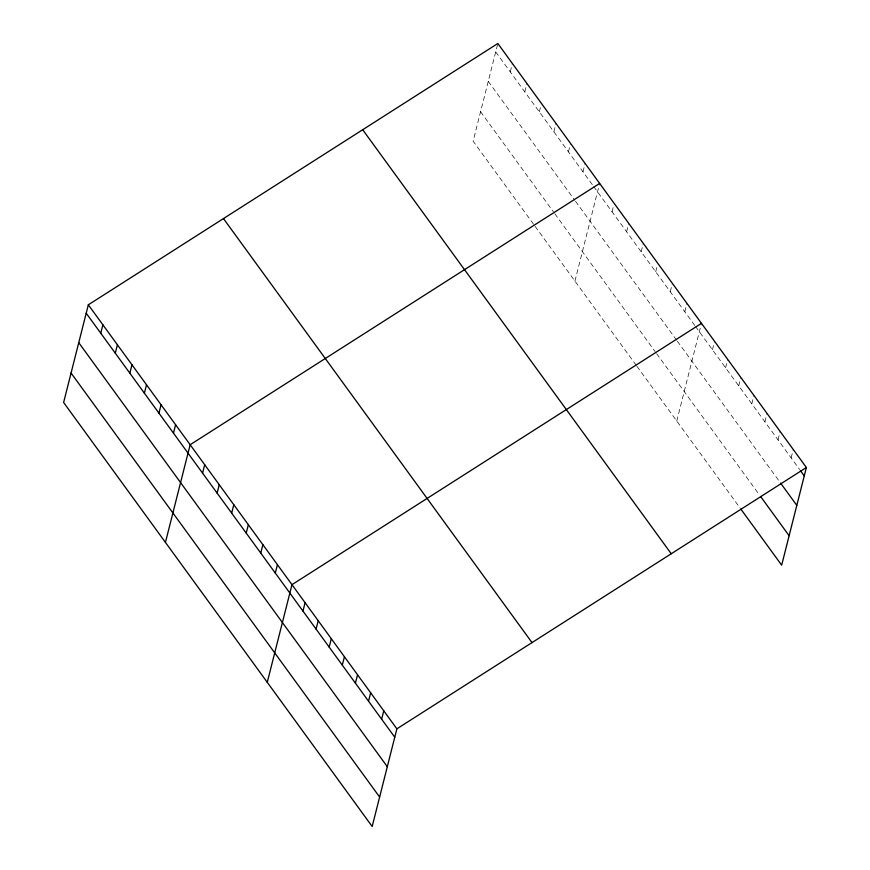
<?xml version="1.0" encoding="UTF-8"?>
<svg xmlns="http://www.w3.org/2000/svg" width="870" height="870" viewBox="0 0 870 870"><rect width="100%" height="100%" fill="white"/><g stroke="black" fill="none" stroke-linecap="round" stroke-linejoin="round"><path stroke-width="0.65" stroke-dasharray="4.35 3.26" d="M497.531 44.696L473.117 141.168L534.365 225.33M510.255 71.884L512.376 63.488M524.795 91.872L526.926 83.477M539.346 111.86L541.162 104.672M553.885 131.848L556.017 123.453M568.436 151.837L570.557 143.452M582.976 171.836L585.108 163.44M574.939 281.086L599.647 183.429M612.078 211.812L613.894 204.613M626.617 231.801L628.749 223.405M641.168 251.789L643.289 243.393M655.708 271.777L657.535 264.578M670.259 291.765L672.379 283.37M684.799 311.754L686.93 303.358M676.762 421.015L701.47 323.346M712.465 349.762L714.585 341.366M725.58 367.792L727.701 359.397M738.695 385.812L740.816 377.417M751.8 403.832L753.931 395.437M764.915 421.852L767.046 413.457M778.03 439.872L780.151 431.476M791.145 457.892L793.266 449.496M495.704 51.895L592.938 185.506M593.699 186.561L694.76 325.434M695.521 326.489L799.628 469.55M488.255 81.356L574.765 200.241M575.527 201.285L676.588 340.159M677.349 341.214L779.835 482.045M480.566 111.708L553.298 211.649M554.832 213.759L655.121 351.578M656.654 353.677L759.042 494.377M535.126 226.385L636.188 365.259M636.949 366.303L740.011 507.939"/><path stroke-width="1.3" d="M88.327 304.815L63.619 402.484L372.175 826.5L396.883 728.832L806.381 467.516L497.825 43.5L88.327 304.815L396.883 728.832M100.757 333.21L102.877 324.814M115.297 353.198L117.417 344.803M129.847 373.187L131.968 364.791M144.387 393.175L146.519 384.779M158.938 413.163L161.059 404.767M173.478 433.151L175.609 424.756M165.441 542.412L190.149 444.744L599.647 183.429M202.579 473.128L204.7 464.732M217.119 493.116L219.24 484.721M231.67 513.104L233.791 504.709M246.21 533.103L248.341 524.708M260.761 553.092L262.881 544.696M275.301 573.08L277.432 564.684M267.264 682.33L291.972 584.673L701.47 323.346M302.967 611.088L305.087 602.692M316.082 629.108L318.202 620.712M329.186 647.128L331.318 638.732M342.301 665.148L344.433 656.752M355.417 683.168L357.537 674.772M368.532 701.187L370.653 692.792M381.647 719.207L383.768 710.812M806.381 467.516L781.673 565.185L740.783 508.993M800.4 470.616L804.261 475.912M780.607 483.111L796.8 505.372M760.587 496.498L789.123 535.724M362.692 129.739L671.248 553.755M223.47 218.587L532.016 642.604M86.206 313.211L394.762 737.227M78.757 342.671L387.302 766.687M71.068 373.023L379.624 797.04"/></g></svg>
